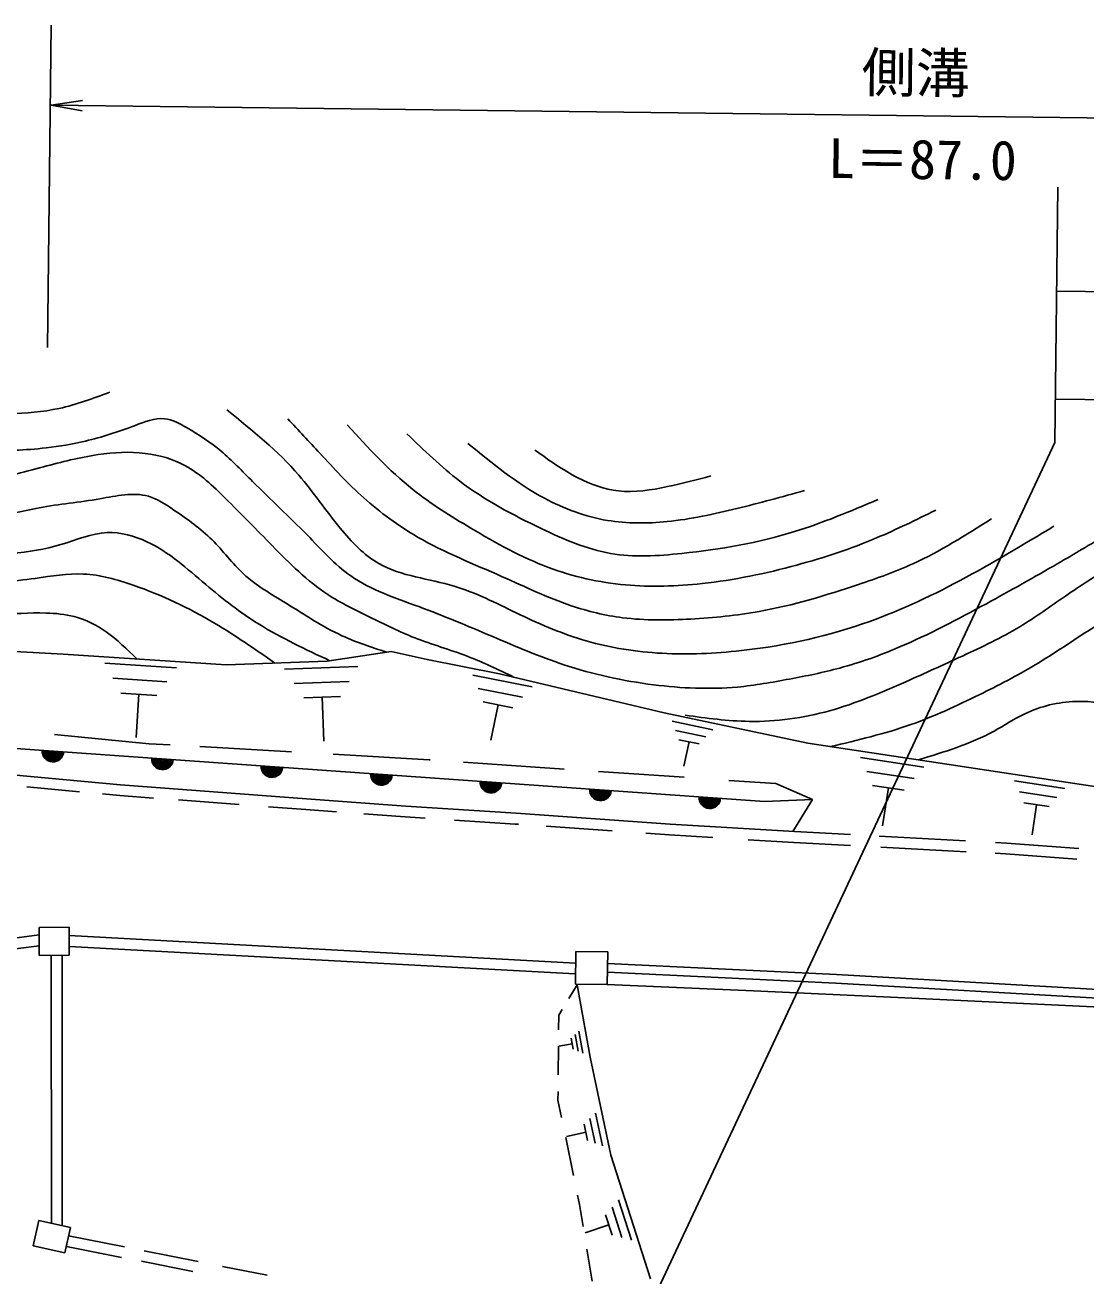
# Model space of a CAD drawing. Units: millimetres, scale not verified. Extents: x 40000 to 680000, y 20000 to 380000.
# Drawn here: x 159580 to 208696, y 280602 to 338513 of the extents above; entities that cross this region are included whole.
import ezdxf
from ezdxf.enums import TextEntityAlignment as Align

# ---------------------------------------------------------------- set-up
doc = ezdxf.new("R2010")
doc.units = ezdxf.units.MM
doc.header["$LTSCALE"] = 1000
for name, color, linetype, lineweight in [('M-BGD', 7, 'Continuous', 25), ('M-STR-STR3', 7, 'Continuous', 25), ('M-STR-STRC', 7, 'Continuous', 25)]:
    doc.layers.add(name, color=color, linetype=linetype, lineweight=lineweight)
doc.styles.add('ＭＳ ゴシック', font='')
doc.styles.get('ＭＳ ゴシック').set_extended_font_data('MS Gothic')

# ---------------------------------------------------------------- blocks, each defined once
blk = doc.blocks.new('open_arrow')
at = {"color": 0, "linetype": 'Continuous', "lineweight": -2}
blk.add_lwpolyline([(7.5, 1.25), (0, 0), (7.5, -1.25)], dxfattribs=at)

msp = doc.modelspace()

# ---------------------------------------------------------------- linework, layer by layer
at = {"layer": 'M-BGD'}
for p, q in [((161348, 309387), (158172, 309558)), ((168889, 308899), (161348, 309387)), ((176532, 309514), (173570, 309064)), ((178205, 309141), (176532, 309514)), ((163271, 308968), (166599, 308748)), ((173570, 309064), (168889, 308899)), ((171589, 308698), (174990, 308817)), ((181551, 308482), (178205, 309141)), ((163643, 308273), (166141, 308113)), ((172041, 308032), (174592, 308122)), ((180316, 308413), (183060, 307870)), ((189165, 306670), (181551, 308482)), ((164015, 307579), (165684, 307469)), ((164720, 305530), (164854, 307529)), ((180559, 307800), (182614, 307395)), ((172493, 307367), (174184, 307427)), ((173409, 305356), (173343, 307397)), ((180791, 307187), (182158, 306911)), ((181150, 305403), (181480, 307049)), ((195813, 305266), (189165, 306670)), ((189541, 306282), (191416, 305889)), ((189696, 305860), (191103, 305563)), ((193818, 302565), (153272, 305441)), ((160949, 305662), (165328, 305240)), ((165328, 305240), (166304, 305185)), ((189851, 305428), (190789, 305237)), ((190086, 304205), (190320, 305332)), ((204096, 304018), (195813, 305266)), ((167675, 305106), (171910, 304864)), ((173840, 304754), (178296, 304499)), ((178296, 304499), (178329, 304496)), ((179877, 304390), (184533, 304071)), ((198261, 304597), (201186, 304152)), ((164005, 303341), (159007, 303803)), ((186129, 303961), (190095, 303689)), ((192162, 303547), (194335, 303398)), ((198544, 303953), (200740, 303627)), ((213612, 302580), (204096, 304018)), ((205389, 303521), (207715, 303173)), ((162106, 303015), (159657, 303241)), ((163963, 302843), (163164, 302917)), ((172610, 302689), (164005, 303341)), ((194335, 303398), (196036, 302660)), ((198816, 303310), (200283, 303092)), ((199284, 301444), (199555, 303201)), ((205613, 303018), (207350, 302758)), ((165524, 302725), (163963, 302843)), ((169488, 302424), (166685, 302637)), ((172573, 302191), (170856, 302321)), ((177208, 302359), (172610, 302689)), ((182313, 302024), (177208, 302359)), ((196036, 302660), (193818, 302565)), ((196036, 302660), (195122, 301177)), ((205827, 302506), (206985, 302332)), ((206199, 301021), (206406, 302419)), ((174000, 302088), (172573, 302191)), ((177174, 301861), (175258, 301998)), ((178100, 301800), (177174, 301861)), ((189442, 301516), (182313, 302024)), ((182278, 301525), (179467, 301710)), ((182420, 301515), (182278, 301525)), ((186763, 301205), (183702, 301423)), ((195201, 301172), (189442, 301516)), ((197796, 301033), (195201, 301172)), ((189409, 301017), (188323, 301094)), ((191419, 300897), (189409, 301017)), ((195172, 300673), (193056, 300799)), ((197798, 300532), (195172, 300673)), ((203124, 300747), (199115, 300962)), ((205015, 300646), (204503, 300673)), ((208360, 300386), (205015, 300646)), ((203154, 300245), (199192, 300457)), ((204982, 300147), (204488, 300173)), ((208268, 299891), (204982, 300147)), ((160233, 296741), (161622, 296750)), ((160241, 295441), (160233, 296741)), ((161622, 296750), (161630, 295450)), ((158216, 296128), (160235, 296389)), ((185069, 295085), (161624, 296359)), ((158275, 295632), (160238, 295885)), ((161630, 295450), (160241, 295441)), ((160807, 283044), (160794, 295445)), ((161307, 282933), (161294, 295448)), ((185042, 294586), (161627, 295858)), ((185057, 294119), (185075, 295619)), ((185075, 295619), (186554, 295601)), ((186554, 295601), (186536, 294101)), ((197140, 294552), (186548, 295063)), ((197119, 294153), (186543, 294662)), ((209524, 293846), (197140, 294552)), ((185134, 294076), (184755, 293447)), ((186536, 294101), (185057, 294119)), ((185749, 290735), (185134, 294076)), ((193307, 293803), (186536, 294101)), ((199990, 293495), (193307, 293803)), ((209500, 293446), (197119, 294153)), ((210589, 292989), (199990, 293495)), ((184290, 292679), (184284, 291993)), ((184446, 292937), (184290, 292679)), ((185218, 291933), (185406, 290920)), ((184300, 291244), (184911, 291356)), ((184864, 291607), (184958, 291106)), ((185046, 291775), (185187, 291013)), ((184277, 291234), (184265, 289917)), ((186706, 286199), (185749, 290735)), ((184258, 289136), (184254, 288735)), ((184254, 288735), (184419, 287933)), ((185730, 287886), (185976, 286753)), ((185993, 288133), (186315, 286629)), ((184650, 287059), (185552, 287258)), ((185467, 287629), (185627, 286878)), ((184610, 287008), (184970, 285259)), ((188542, 280463), (186706, 286199)), ((185159, 284337), (185247, 283912)), ((185247, 283912), (185417, 282897)), ((186760, 283784), (187204, 282378)), ((187055, 284130), (187652, 282263)), ((186456, 283427), (186755, 282494)), ((159961, 282002), (160220, 283174)), ((160220, 283174), (161685, 282850)), ((161685, 282850), (161426, 281678)), ((185506, 282599), (186611, 282965)), ((161599, 282461), (164188, 281946)), ((161426, 281678), (159961, 282002)), ((161502, 281970), (164044, 281465)), ((165094, 281766), (167595, 281269)), ((185592, 281849), (185840, 280366)), ((164967, 281282), (167354, 280808)), ((168716, 281047), (170797, 280633))]:
    msp.add_line(p, q, dxfattribs=at)
for centre, radius in [((160874, 304902), 500), ((160874, 304902), 500), ((160874, 304902), 450), ((160874, 304902), 400), ((160874, 304902), 350), ((160874, 304902), 300), ((160874, 304902), 250), ((160874, 304902), 200), ((160874, 304902), 150), ((160874, 304902), 100), ((160874, 304902), 50), ((165943, 304542), 500), ((165943, 304542), 500), ((165943, 304542), 450), ((165943, 304542), 400), ((165943, 304542), 350), ((165943, 304542), 300), ((165943, 304542), 250), ((165943, 304542), 200), ((165943, 304542), 150), ((165943, 304542), 100), ((165943, 304542), 50), ((171011, 304183), 500), ((171011, 304183), 500), ((171011, 304183), 450), ((171011, 304183), 400), ((171011, 304183), 350), ((171011, 304183), 300), ((171011, 304183), 250), ((171011, 304183), 200), ((171011, 304183), 150), ((171011, 304183), 100), ((171011, 304183), 50), ((176079, 303824), 500), ((176079, 303824), 500), ((176079, 303824), 450), ((176079, 303824), 400), ((176079, 303824), 350), ((176079, 303824), 300), ((176079, 303824), 250), ((176079, 303824), 200), ((176079, 303824), 150), ((176079, 303824), 100), ((176079, 303824), 50), ((181148, 303464), 500), ((181148, 303464), 500), ((181148, 303464), 450), ((181148, 303464), 400), ((181148, 303464), 350), ((181148, 303464), 300), ((181148, 303464), 250), ((181148, 303464), 200), ((181148, 303464), 150), ((181148, 303464), 100), ((181148, 303464), 50), ((186216, 303105), 500), ((186216, 303105), 500), ((186216, 303105), 450), ((186216, 303105), 400), ((186216, 303105), 350), ((186216, 303105), 300), ((186216, 303105), 250), ((186216, 303105), 200), ((186216, 303105), 150), ((186216, 303105), 100), ((186216, 303105), 50), ((191284, 302745), 500), ((191284, 302745), 500), ((191284, 302745), 450), ((191284, 302745), 400), ((191284, 302745), 350), ((191284, 302745), 300), ((191284, 302745), 250), ((191284, 302745), 200), ((191284, 302745), 150), ((191284, 302745), 100), ((191284, 302745), 50)]:
    msp.add_arc(centre, radius, 175.94338, 355.94338, dxfattribs=at)
for points, knots in [([(176323, 309482), (175620, 309709), (174918, 309936), (174254, 310242), (173352, 310658), (172522, 311220), (171665, 311747), (170981, 312167), (170280, 312566), (169697, 313102), (169174, 313584), (168746, 314177), (168243, 314678), (167716, 315204), (167106, 315629), (166474, 316060), (166096, 316318), (165709, 316577), (165292, 316698), (164594, 316899), (163811, 316714), (163051, 316583), (162089, 316417), (161165, 316338), (160241, 316163), (159440, 316012), (158639, 315788), (157826, 315682), (156779, 315545), (155713, 315604), (154652, 315692), (153621, 315778), (152594, 315892), (151597, 316125), (149924, 316518), (148336, 317249), (146744, 317941), (144719, 318821), (142686, 319639), (140683, 320536), (139169, 321213), (137671, 321936), (136174, 322659)], [0, 0, 0, 0, 1, 1, 1, 2, 2, 2, 3, 3, 3, 4, 4, 4, 5, 5, 5, 6, 6, 6, 7, 7, 7, 8, 8, 8, 9, 9, 9, 10, 10, 10, 11, 11, 11, 12, 12, 12, 13, 13, 13, 14, 14, 14, 14]), ([(182196, 308329), (181490, 308671), (180784, 309014), (180052, 309294), (179252, 309600), (178422, 309832), (177625, 310145), (176914, 310424), (176230, 310768), (175540, 311105), (174877, 311429), (174209, 311747), (173597, 312149), (172642, 312774), (171822, 313600), (171017, 314418), (170299, 315149), (169593, 315873), (168861, 316598), (168283, 317170), (167689, 317743), (166981, 318123), (166419, 318424), (165785, 318604), (165145, 318683), (164418, 318773), (163683, 318731), (162963, 318624), (162107, 318498), (161270, 318279), (160434, 318060), (159493, 317813), (158552, 317565), (157592, 317414), (156750, 317281), (155893, 317224), (155039, 317246), (153761, 317279), (152490, 317491), (151249, 317802), (149068, 318347), (146978, 319195), (144929, 320116), (142960, 321002), (141028, 321954), (139096, 322907)], [0, 0, 0, 0, 1, 1, 1, 2, 2, 2, 3, 3, 3, 4, 4, 4, 5, 5, 5, 6, 6, 6, 7, 7, 7, 8, 8, 8, 9, 9, 9, 10, 10, 10, 11, 11, 11, 12, 12, 12, 13, 13, 13, 14, 14, 14, 15, 15, 15, 15]), ([(209649, 314917), (208899, 314470), (208149, 314023), (207394, 313584), (206300, 312949), (205196, 312332), (204084, 311725), (202760, 311003), (201425, 310295), (200036, 309705), (199147, 309328), (198235, 308998), (197304, 308746), (196537, 308539), (195756, 308383), (194974, 308236), (194173, 308085), (193370, 307942), (192561, 307868), (191273, 307751), (189968, 307809), (188680, 307971), (187266, 308150), (185872, 308455), (184525, 308900), (183392, 309274), (182292, 309748), (181197, 310215), (180079, 310692), (178965, 311161), (177813, 311588), (176719, 311993), (175591, 312360), (174656, 313014), (173909, 313537), (173285, 314243), (172638, 314909), (171813, 315758), (170949, 316541), (170117, 317376), (169640, 317856), (169173, 318353), (168661, 318783), (168169, 319195), (167636, 319545), (167058, 319879), (166733, 320067), (166393, 320250), (166043, 320288), (165586, 320337), (165113, 320140), (164651, 319964), (163880, 319671), (163142, 319436), (162375, 319255), (161781, 319115), (161170, 319008), (160557, 318937), (159596, 318825), (158631, 318804), (157665, 318801), (156654, 318799), (155643, 318817), (154634, 318894), (153626, 318972), (152621, 319110), (151635, 319327), (150162, 319652), (148732, 320153), (147316, 320683), (145265, 321451), (143244, 322279), (141224, 323108)], [0, 0, 0, 0, 1, 1, 1, 2, 2, 2, 3, 3, 3, 4, 4, 4, 5, 5, 5, 6, 6, 6, 7, 7, 7, 8, 8, 8, 9, 9, 9, 10, 10, 10, 11, 11, 11, 12, 12, 12, 13, 13, 13, 14, 14, 14, 15, 15, 15, 16, 16, 16, 17, 17, 17, 18, 18, 18, 19, 19, 19, 20, 20, 20, 21, 21, 21, 22, 22, 22, 23, 23, 23, 24, 24, 24, 24]), ([(173695, 309083), (172577, 309605), (171458, 310126), (170417, 310774), (169548, 311315), (168733, 311944), (167946, 312611), (167084, 313340), (166254, 314115), (165223, 314595), (164646, 314864), (164005, 315041), (163385, 315015), (162658, 314984), (161959, 314674), (161246, 314462), (160498, 314240), (159734, 314125), (158965, 314056), (157729, 313946), (156481, 313954), (155242, 314065), (154013, 314174), (152795, 314384), (151600, 314687), (150100, 315066), (148638, 315591), (147209, 316185), (144718, 317221), (142325, 318470), (139878, 319598), (137819, 320547), (135720, 321411), (133622, 322275)], [0, 0, 0, 0, 1, 1, 1, 2, 2, 2, 3, 3, 3, 4, 4, 4, 5, 5, 5, 6, 6, 6, 7, 7, 7, 8, 8, 8, 9, 9, 9, 10, 10, 10, 11, 11, 11, 11]), ([(164756, 309167), (164304, 309614), (163851, 310061), (163330, 310426), (162882, 310739), (162383, 310992), (161857, 311130), (161435, 311241), (160995, 311277), (160558, 311290), (159783, 311313), (159015, 311262), (158244, 311210), (157340, 311149), (156432, 311086), (155532, 311134), (153839, 311225), (152173, 311708), (150559, 312278), (149127, 312784), (147736, 313359), (146351, 313955), (144549, 314729), (142757, 315539), (140959, 316332), (139225, 317098), (137486, 317850), (135746, 318599), (133470, 319580), (131193, 320558), (128915, 321537)], [0, 0, 0, 0, 1, 1, 1, 2, 2, 2, 3, 3, 3, 4, 4, 4, 5, 5, 5, 6, 6, 6, 7, 7, 7, 8, 8, 8, 9, 9, 9, 10, 10, 10, 10]), ([(151407, 321015), (151970, 320870), (152533, 320725), (153104, 320646), (153935, 320531), (154785, 320557), (155629, 320551), (156704, 320543), (157772, 320484), (158846, 320512), (159623, 320533), (160403, 320599), (161159, 320765), (161958, 320940), (162729, 321227), (163500, 321514)], [0, 0, 0, 0, 1, 1, 1, 2, 2, 2, 3, 3, 3, 4, 4, 4, 5, 5, 5, 5]), ([(168926, 320693), (170106, 319745), (171286, 318796), (172259, 317673), (172931, 316897), (173504, 316037), (174172, 315221), (174695, 314584), (175276, 313974), (175966, 313580), (177000, 312991), (178281, 312885), (179452, 312534), (180456, 312234), (181380, 311753), (182320, 311301), (183304, 310828), (184306, 310385), (185349, 310067), (186480, 309721), (187658, 309522), (188840, 309442), (190060, 309359), (191283, 309404), (192501, 309527), (194489, 309729), (196465, 310139), (198346, 310785), (201476, 311859), (204343, 313585), (207210, 315310)], [0, 0, 0, 0, 1, 1, 1, 2, 2, 2, 3, 3, 3, 4, 4, 4, 5, 5, 5, 6, 6, 6, 7, 7, 7, 8, 8, 8, 9, 9, 9, 10, 10, 10, 10]), ([(204328, 315659), (203140, 314905), (201953, 314151), (200682, 313572), (199870, 313201), (199024, 312902), (198173, 312617), (196662, 312110), (195135, 311646), (193574, 311366), (192530, 311178), (191471, 311074), (190407, 311014), (189352, 310955), (188291, 310941), (187246, 311075), (186439, 311179), (185640, 311371), (184869, 311631), (183775, 312000), (182735, 312506), (181677, 312975), (180355, 313561), (179006, 314088), (177757, 314810), (176866, 315325), (176027, 315940), (175258, 316627), (174537, 317273), (173879, 317983), (173221, 318691), (172729, 319221), (172237, 319750), (171744, 320279)], [0, 0, 0, 0, 1, 1, 1, 2, 2, 2, 3, 3, 3, 4, 4, 4, 5, 5, 5, 6, 6, 6, 7, 7, 7, 8, 8, 8, 9, 9, 9, 10, 10, 10, 11, 11, 11, 11]), ([(201742, 316058), (200836, 315610), (199931, 315162), (199001, 314770), (197804, 314266), (196567, 313855), (195311, 313514), (193872, 313122), (192408, 312820), (190925, 312658), (189746, 312529), (188555, 312489), (187373, 312597), (186158, 312709), (184951, 312978), (183811, 313404), (182555, 313874), (181379, 314534), (180220, 315223), (179292, 315774), (178375, 316343), (177538, 317010), (176430, 317892), (175464, 318945), (174498, 319998)], [0, 0, 0, 0, 1, 1, 1, 2, 2, 2, 3, 3, 3, 4, 4, 4, 5, 5, 5, 6, 6, 6, 7, 7, 7, 8, 8, 8, 8]), ([(177259, 319594), (178050, 318825), (178840, 318056), (179710, 317396), (180862, 316522), (182154, 315839), (183482, 315204), (184520, 314709), (185580, 314243), (186689, 314051), (187763, 313865), (188884, 313936), (189992, 314052), (191773, 314239), (193521, 314542), (195206, 315063), (196517, 315469), (197791, 316007), (199064, 316544)], [0, 0, 0, 0, 1, 1, 1, 2, 2, 2, 3, 3, 3, 4, 4, 4, 5, 5, 5, 6, 6, 6, 6]), ([(195662, 316957), (194623, 316671), (193583, 316385), (192535, 316128), (191472, 315867), (190400, 315636), (189308, 315526), (188387, 315434), (187453, 315428), (186542, 315580), (185523, 315750), (184534, 316118), (183623, 316606), (182339, 317294), (181211, 318220), (180082, 319147)], [0, 0, 0, 0, 1, 1, 1, 2, 2, 2, 3, 3, 3, 4, 4, 4, 5, 5, 5, 5]), ([(183188, 318838), (183829, 318375), (184471, 317913), (185180, 317550), (185768, 317250), (186403, 317019), (187051, 316945), (187802, 316859), (188571, 316985), (189321, 317144), (190003, 317290), (190669, 317464), (191335, 317638)], [0, 0, 0, 0, 1, 1, 1, 2, 2, 2, 3, 3, 3, 4, 4, 4, 4]), ([(228375, 301272), (227557, 301687), (226738, 302102), (225966, 302592), (225433, 302931), (224922, 303305), (224362, 303603), (224005, 303794), (223627, 303953), (223234, 304042), (222689, 304165), (222116, 304152), (221564, 304232), (221031, 304310), (220517, 304476), (219982, 304591), (219330, 304732), (218647, 304799), (218090, 305152), (217818, 305325), (217576, 305565), (217418, 305841), (217117, 306364), (217119, 307014), (217043, 307631), (216961, 308296), (216789, 308923), (216641, 309562), (216482, 310248), (216351, 310948), (216099, 311609), (215876, 312194), (215559, 312749), (215126, 313208), (214737, 313620), (214254, 313955), (213720, 314132), (213135, 314325), (212488, 314329), (211879, 314211), (211161, 314071), (210495, 313763), (209857, 313413), (209125, 313010), (208430, 312552), (207744, 312078), (207046, 311595), (206357, 311096), (205630, 310658), (204781, 310147), (203880, 309719), (202978, 309302), (202107, 308898), (201235, 308503), (200357, 308114), (199204, 307605), (198043, 307106), (196827, 306768), (195619, 306433), (194358, 306256), (193108, 306275), (192113, 306289), (191125, 306427), (190136, 306565)], [0, 0, 0, 0, 1, 1, 1, 2, 2, 2, 3, 3, 3, 4, 4, 4, 5, 5, 5, 6, 6, 6, 7, 7, 7, 8, 8, 8, 9, 9, 9, 10, 10, 10, 11, 11, 11, 12, 12, 12, 13, 13, 13, 14, 14, 14, 15, 15, 15, 16, 16, 16, 17, 17, 17, 18, 18, 18, 19, 19, 19, 20, 20, 20, 21, 21, 21, 21]), ([(150639, 313593), (151696, 313286), (152753, 312978), (153836, 312810), (154870, 312649), (155927, 312615), (156975, 312643), (158006, 312670), (159029, 312756), (160055, 312897), (160802, 313000), (161551, 313131), (162293, 313097), (163069, 313061), (163839, 312844), (164586, 312584), (165909, 312123), (167163, 311527), (168354, 310822), (169313, 310254), (170231, 309617), (171148, 308979)], [0, 0, 0, 0, 1, 1, 1, 2, 2, 2, 3, 3, 3, 4, 4, 4, 5, 5, 5, 6, 6, 6, 7, 7, 7, 7]), ([(221708, 302211), (220949, 302417), (220190, 302624), (219451, 302841), (218806, 303030), (218176, 303228), (217503, 303459), (216850, 303683), (216157, 303940), (215786, 304443), (215460, 304886), (215383, 305520), (215324, 306121), (215253, 306856), (215209, 307541), (215236, 308247), (215257, 308774), (215317, 309314), (215199, 309835), (215034, 310564), (214520, 311258), (213860, 311608), (213135, 311992), (212233, 311960), (211424, 311751), (210513, 311515), (209719, 311053), (208945, 310562), (208075, 310010), (207228, 309421), (206346, 308893), (205505, 308389), (204632, 307941), (203750, 307507), (202716, 306998), (201670, 306510), (200588, 306128), (199376, 305700), (198119, 305404), (196862, 305108)], [0, 0, 0, 0, 1, 1, 1, 2, 2, 2, 3, 3, 3, 4, 4, 4, 5, 5, 5, 6, 6, 6, 7, 7, 7, 8, 8, 8, 9, 9, 9, 10, 10, 10, 11, 11, 11, 12, 12, 12, 13, 13, 13, 13]), ([(215055, 302563), (214774, 303223), (214493, 303883), (214086, 304464), (213703, 305009), (213208, 305483), (212657, 305870), (211974, 306348), (211205, 306691), (210403, 306917), (209694, 307116), (208960, 307224), (208224, 307198), (207411, 307170), (206596, 306980), (205865, 306631), (205371, 306396), (204916, 306089), (204439, 305827), (203343, 305225), (202133, 304860), (200923, 304496)], [0, 0, 0, 0, 1, 1, 1, 2, 2, 2, 3, 3, 3, 4, 4, 4, 5, 5, 5, 6, 6, 6, 7, 7, 7, 7])]:
    msp.add_open_spline(points, degree=3, knots=knots, dxfattribs=at)
at = {"layer": 'M-STR-STR3'}
for p, q in [((160615, 323578), (160795, 338513)), ((160787, 334796), (247933, 333748))]:
    msp.add_line(p, q, dxfattribs=at)
at = {"layer": 'M-STR-STRC'}
for p, q in [((207390, 331009), (207248, 319192)), ((207332, 326191), (210332, 326155)), ((207272, 321192), (210272, 321155)), ((207248, 319192), (186288, 274472))]:
    msp.add_line(p, q, dxfattribs=at)

# ---------------------------------------------------------------- block references
at = {"layer": 'M-STR-STR3', "xscale": 193, "yscale": 193, "rotation": 359.3}
msp.add_blockref('open_arrow', (160787, 334796), dxfattribs=at)

# ---------------------------------------------------------------- texts
at = {"layer": 'M-STR-STR3', "style": 'ＭＳ ゴシック'}
for s, p in [('側溝', (198298, 334865)), ('L＝87.0', (196744, 330886))]:
    msp.add_text(s, height=1833, rotation=359.311, dxfattribs=at).set_placement(p, align=Align.BOTTOM_LEFT)

doc.saveas('drawing.dxf')
